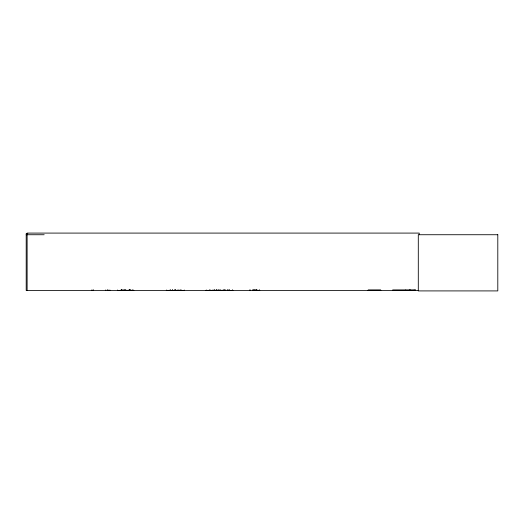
<?xml version="1.0" encoding="UTF-8"?>
<svg xmlns="http://www.w3.org/2000/svg" width="524" height="524" viewBox="0 0 524 524"><rect width="100%" height="100%" fill="white"/><g stroke="black" fill="none" stroke-linecap="round" stroke-linejoin="round"><path stroke-width="0.79" d="M415.46 290.42L415.453 290.067L415.519 290.434L392.627 290.407L392.627 290.067L415.512 290.067L415.519 290.42M392.627 290.237L415.512 290.217M166.272 290.381L178.815 290.394M172.481 290.368L172.396 289.975M220.388 290.44L225.785 290.014L225.831 290.44M124.882 290.381L124.928 289.857M121.778 290.381L121.706 289.739M166.488 290.381L166.534 290.014L166.573 290.44M205.958 290.381L220.237 290.381M122.059 290.381L122.112 290.014M125.773 290.381L125.826 290.014M27.838 233.678L26.2 233.678L26.2 290.44L418.401 290.44M26.2 234.732L44.173 234.732M368.123 290.073L380.745 290.073M368.103 290.224L380.771 290.211M128.111 290.44L128.111 289.975L128.164 290.322L133.862 290.42M184.566 290.42L179.215 290.381M232.925 290.394L227.442 290.44L227.488 289.975M250.236 290.44L250.262 289.975L250.492 290.394M252.791 290.014L259.812 290.42M368.11 290.407L380.758 290.407M133.548 290.381L133.496 290.014L133.443 290.44M129.834 290.381L129.782 290.014M257.009 290.381L256.963 290.014L256.911 290.44M259.511 290.381L259.459 290.014M255.254 290.381L255.201 290.014M132.565 290.381L132.513 290.014M232.656 290.381L232.61 290.014M184.291 290.381L184.238 290.014L184.193 290.44M218.266 290.381L218.226 290.014L218.181 290.44M172.612 290.381L172.573 290.014M419.22 234.732L419.22 233.088L27.124 233.088L27.124 290.44M414.163 289.975L414.163 290.44M410.096 289.857L410.096 290.44M409.801 289.857L409.801 290.44M405.733 289.975L405.733 290.44M259.413 289.975L259.413 290.44M256.544 289.857L256.544 290.44M256.4 289.857L256.4 290.44M255.149 289.975L255.149 290.44M254.081 289.857L254.081 290.44M253.937 289.857L253.937 290.44M252.745 289.975L252.745 290.44M249.778 289.857L249.778 290.44M232.558 289.975L232.558 290.44M229.368 289.857L229.368 290.44M229.191 289.857L229.191 290.44M228.156 289.857L228.156 290.44M224.128 289.857L224.128 290.44M223.958 289.857L223.958 290.44M220.761 289.975L220.761 290.44M220.335 289.975L220.335 290.44M219.091 289.857L219.091 290.44M218.94 289.857L218.94 290.44M217.833 289.975L217.833 290.44M216.635 289.857L216.635 290.44M216.491 289.857L216.491 290.44M216.078 289.975L216.078 290.44M214.643 289.857L214.643 290.44M214.434 289.857L214.434 290.44M213.668 289.975L213.668 290.44M212.22 289.975L212.22 290.44M210.006 289.857L210.006 290.44M209.803 289.857L209.803 290.44M206.266 289.975L206.266 290.44M180.996 289.857L180.996 290.44M180.826 289.857L180.826 290.44M179.123 289.975L179.123 290.44M178.494 289.975L178.494 290.44M177.466 289.975L177.466 290.44M175.763 289.857L175.763 290.44M175.586 289.857L175.586 290.44M174.951 289.857L174.951 290.44M174.747 289.857L174.747 290.44M172.534 289.975L172.534 290.44M170.32 289.857L170.32 290.44M170.11 289.857L170.11 290.44M132.467 289.975L132.467 290.44M130.81 289.857L130.81 290.44M130.679 289.857L130.679 290.44M129.729 289.975L129.729 290.44M129.566 289.857L129.566 290.44M129.415 289.857L129.415 290.44M125.904 289.975L125.911 290.44L117.474 290.42L117.481 289.975M125.249 289.975L125.249 290.44M124.797 289.857L124.797 290.44M123.952 289.857L123.952 290.44M123.802 289.857L123.802 290.44M122.164 289.975L122.164 290.44M121.843 289.857L121.83 290.44M121.548 289.857L121.542 290.44M120.9 289.975L120.9 290.44M109.87 289.975L109.87 290.44M108.121 289.975L108.121 290.44M107.675 289.975L107.649 290.44M107.204 289.975L107.204 290.44M105.422 289.975L105.422 290.44M93.613 289.739L93.613 290.44M91.975 289.739L91.975 290.44M497.8 234.732L418.296 234.732L418.296 290.912L497.8 290.912L497.8 234.732M227.698 290.44L227.698 289.975L227.671 290.44"/></g></svg>
